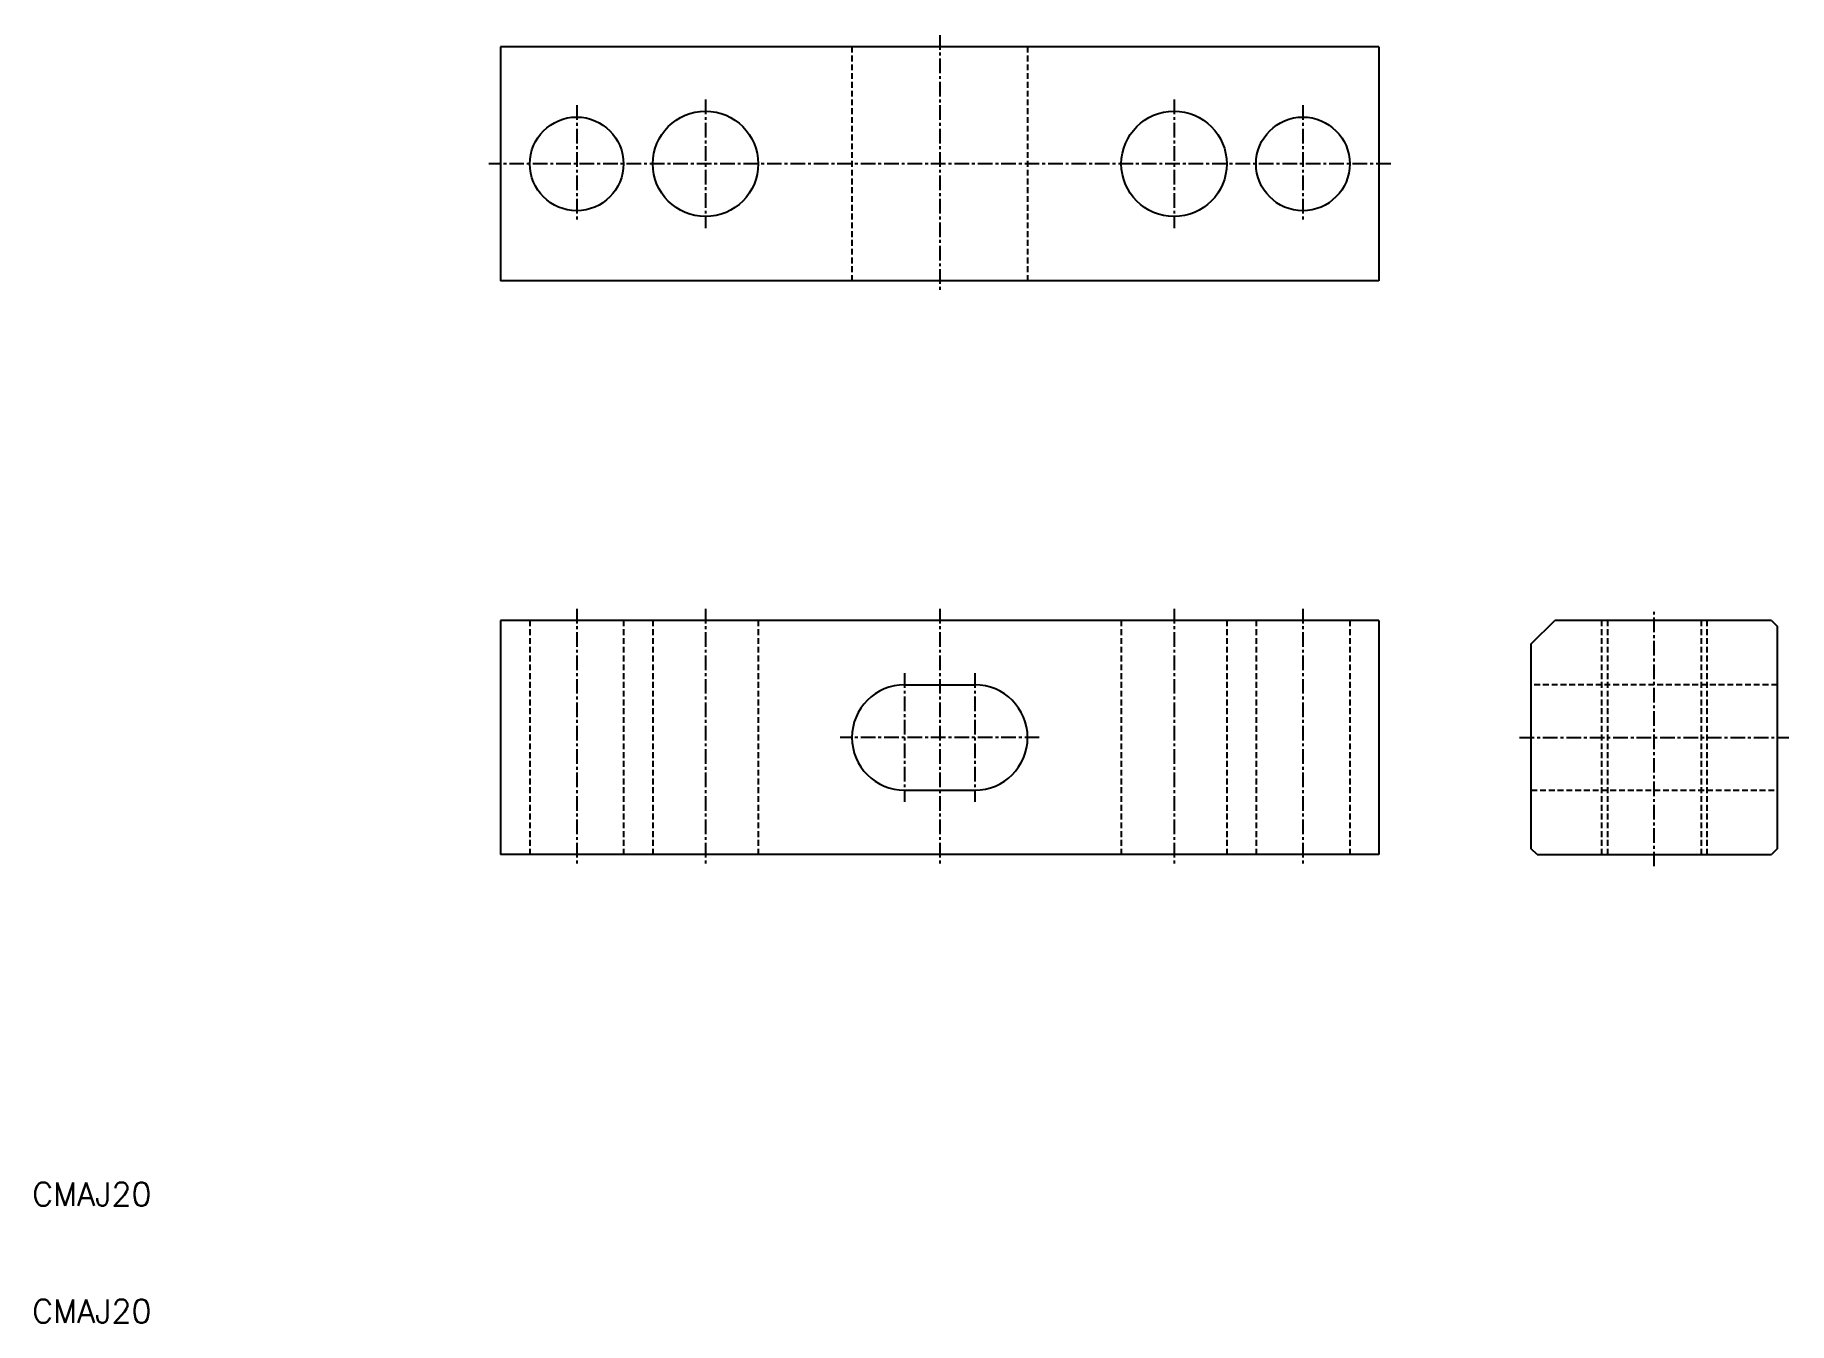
# Model space of a CAD drawing. Extents: x 10 to 160, y 10 to 120.
import ezdxf

# ---------------------------------------------------------------- set-up
doc = ezdxf.new("R2010")
doc.units = 0
doc.linetypes.add('CENTER', pattern=[2, 1.25, -0.25, 0.25, -0.25])
doc.linetypes.add('DASHED', pattern=[0.75, 0.5, -0.25])
doc.layers.get('0').update_dxf_attribs({"linetype": 'CONTINUOUS'})
doc.layers.add('CENTER', color=1, linetype='CENTER')
doc.styles.get("Standard").update_dxf_attribs({"font": 'txt.shx'})

msp = doc.modelspace()

# ---------------------------------------------------------------- linework, layer by layer
at = {"color": 7, "linetype": 'CONTINUOUS'}
for p, q in [((125, 119), (50, 119)), ((50, 119), (50, 99)), ((125, 119), (125, 99)), ((125, 99), (50, 99)), ((125, 70), (50, 70)), ((50, 70), (50, 50)), ((125, 70), (125, 50)), ((138, 68), (140, 70)), ((158.5, 70), (140, 70)), ((158.5, 70), (159, 69.5)), ((159, 69.5), (159, 50.5)), ((138, 50.5), (138, 68)), ((84.5, 64.5), (90.5, 64.5)), ((84.5, 55.5), (90.5, 55.5)), ((125, 50), (50, 50)), ((138.5, 50), (138, 50.5)), ((138.5, 50), (158.5, 50)), ((159, 50.5), (158.5, 50))]:
    msp.add_line(p, q, dxfattribs=at)
at = {"color": 3, "linetype": 'DASHED'}
for p, q in [((80, 119), (80, 99)), ((95, 119), (95, 99)), ((52.5, 70), (52.5, 50)), ((60.5, 70), (60.5, 50)), ((63, 70), (63, 50)), ((72, 70), (72, 50)), ((103, 70), (103, 50)), ((112, 70), (112, 50)), ((114.5, 70), (114.5, 50)), ((122.5, 70), (122.5, 50)), ((144, 70), (144, 50)), ((144.5, 70), (144.5, 50)), ((152.5, 70), (152.5, 50)), ((153, 70), (153, 50)), ((159, 64.5), (138, 64.5)), ((138, 55.5), (159, 55.5))]:
    msp.add_line(p, q, dxfattribs=at)
at = {"color": 7, "linetype": 'CONTINUOUS'}
for centre, radius in [((56.5, 109), 4), ((67.5, 109), 4.5), ((107.5, 109), 4.5), ((118.5, 109), 4)]:
    msp.add_circle(centre, radius, dxfattribs=at)
for centre, start, end in [((84.5, 60), 90, 270), ((90.5, 60), 270, 90)]:
    msp.add_arc(centre, 4.5, start, end, dxfattribs=at)
at = {"layer": 'CENTER', "color": 1, "linetype": 'CENTER'}
for p, q in [((87.5, 120), (87.5, 98)), ((56.5, 114), (56.5, 104)), ((67.5, 114.5), (67.5, 103.5)), ((107.5, 114.5), (107.5, 103.5)), ((118.5, 114), (118.5, 104)), ((126, 109), (49, 109)), ((56.5, 71), (56.5, 49)), ((67.5, 71), (67.5, 49)), ((87.5, 71), (87.5, 49)), ((107.5, 71), (107.5, 49)), ((118.5, 71), (118.5, 49)), ((148.5, 49), (148.5, 71)), ((84.5, 65.5), (84.5, 54.5)), ((90.5, 65.5), (90.5, 54.5)), ((96, 60), (79, 60)), ((137, 60), (160, 60))]:
    msp.add_line(p, q, dxfattribs=at)

# ---------------------------------------------------------------- texts
at = {"color": 7, "linetype": 'CONTINUOUS'}
for p in [(10, 20), (10, 10)]:
    msp.add_text('CMAJ20', height=2, dxfattribs=at).set_placement(p)

doc.saveas('drawing.dxf')
